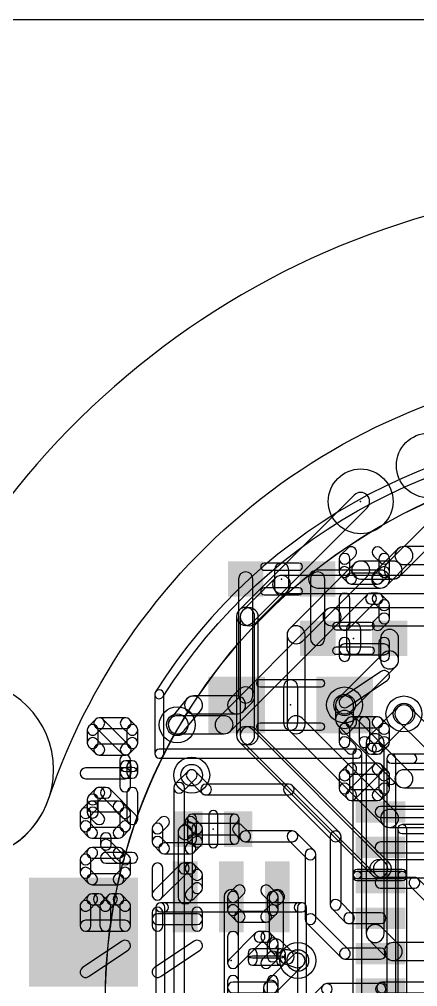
# Model space of a CAD drawing. Extents: x 0 to 2.5, y 0 to 3.1.
# Drawn here: x 1.481 to 1.702, y 2.562 to 3.1 of the extents above; entities that cross this region are included whole.
import ezdxf

# ---------------------------------------------------------------- set-up
doc = ezdxf.new("R2010")
doc.units = 0
for name, color, linetype in [('1', 22, 'CONTINUOUS'), ('15', 6, 'CONTINUOUS'), ('16', 175, 'CONTINUOUS'), ('17', 82, 'CONTINUOUS'), ('18', 82, 'CONTINUOUS'), ('19', 53, 'CONTINUOUS'), ('2', 4, 'CONTINUOUS'), ('20', 7, 'CONTINUOUS'), ('21', 253, 'CONTINUOUS'), ('22', 253, 'CONTINUOUS'), ('23', 7, 'CONTINUOUS'), ('31', 253, 'CONTINUOUS'), ('46', 140, 'CONTINUOUS'), ('51', 253, 'CONTINUOUS')]:
    doc.layers.add(name, color=color, linetype=linetype)

# ---------------------------------------------------------------- blocks, each defined once
blk = doc.blocks.new('RECT')
blk.add_solid([(-0.5, -0.5), (0.5, -0.5), (-0.5, 0.5), (0.5, 0.5)])
blk = doc.blocks.new('ROUNDP')
blk.add_circle((0, 0), 0.5)
blk = doc.blocks.new('ROUNDV')
blk.add_circle((0, 0), 0.5)

msp = doc.modelspace()

# ---------------------------------------------------------------- linework, layer by layer
at = {"layer": '1'}
for points in [[(1.832973, 2.866793, 1), (1.833169, 2.871789, 0.267949), (1.556626, 2.726295, 1), (1.560854, 2.723627, -0.267949)], [(1.685276, 2.785464), (1.698276, 2.798464, 1), (1.691205, 2.805536), (1.678205, 2.792536, 1)], [(1.69474, 2.797), (1.723961, 2.797, 1), (1.723961, 2.807), (1.69474, 2.807, 1)], [(1.60274, 2.789), (1.60274, 2.724, 1), (1.61074, 2.724), (1.61074, 2.789, 1)], [(1.64674, 2.784), (1.68174, 2.784, 1), (1.68174, 2.794), (1.64674, 2.794, 1)], [(1.64274, 2.789), (1.64274, 2.756, 1), (1.65074, 2.756), (1.65074, 2.789, 1)], [(1.68174, 2.756), (1.68174, 2.744, 1), (1.69174, 2.744), (1.69174, 2.756, 1)], [(1.683205, 2.747536), (1.658205, 2.722536, 1), (1.665276, 2.715464), (1.690276, 2.740464, 1)], [(1.55624, 2.724961), (1.55624, 2.692, 1), (1.56124, 2.692), (1.56124, 2.724961, 1)], [(1.603205, 2.727536), (1.598205, 2.722536, 1), (1.605276, 2.715464), (1.610276, 2.720464, 1)], [(1.57387, 2.722166), (1.56487, 2.711166, 1), (1.57261, 2.704834), (1.58161, 2.715834, 1)], [(1.60174, 2.724), (1.57774, 2.724, 1), (1.57774, 2.714), (1.60174, 2.714, 1)], [(1.55874, 2.6895), (1.66874, 2.6895, 1), (1.66874, 2.6945), (1.55874, 2.6945, 1)], [(1.66624, 2.692), (1.66624, 2.523, 1), (1.67124, 2.523), (1.67124, 2.692, 1)], [(1.586861, 2.674121), (1.578861, 2.682121, 1), (1.574619, 2.677879), (1.582619, 2.669879, 1)], [(1.63074, 2.675), (1.58474, 2.675, 1), (1.58474, 2.669), (1.63074, 2.669, 1)], [(1.658861, 2.648121), (1.632861, 2.674121, 1), (1.628619, 2.669879), (1.654619, 2.643879, 1)], [(1.68174, 2.656567), (1.718307, 2.656567, 1), (1.718307, 2.662567), (1.68174, 2.662567, 1)], [(1.575978, 2.645361), (1.577789, 2.647172, 1), (1.572132, 2.652828), (1.570321, 2.651017, 1)], [(1.57715, 2.612433), (1.57715, 2.648189, 1), (1.56915, 2.648189), (1.56915, 2.612433, 1)], [(1.608641, 2.648121), (1.604641, 2.652121, 1), (1.600398, 2.647879), (1.604398, 2.643879, 1)], [(1.63274, 2.649), (1.60652, 2.649, 1), (1.60652, 2.643), (1.63274, 2.643, 1)], [(1.644861, 2.638121), (1.634861, 2.648121, 1), (1.630619, 2.643879), (1.640619, 2.633879, 1)], [(1.65974, 2.608), (1.65974, 2.646, 1), (1.65374, 2.646), (1.65374, 2.608, 1)], [(1.68174, 2.636882), (1.710858, 2.636882, 1), (1.710858, 2.642882), (1.68174, 2.642882, 1)], [(1.64574, 2.6), (1.64574, 2.636, 1), (1.63974, 2.636), (1.63974, 2.6, 1)], [(1.68174, 2.617197), (1.700543, 2.617197, 1), (1.700543, 2.623197), (1.68174, 2.623197, 1)], [(1.698422, 2.618076), (1.716619, 2.599879, 1), (1.720861, 2.604121), (1.702665, 2.622318, 1)], [(1.60274, 2.541567), (1.60274, 2.612433, 1), (1.59474, 2.612433), (1.59474, 2.541567, 1)], [(1.626569, 2.609014), (1.627159, 2.609605, 1), (1.621502, 2.615261), (1.620912, 2.614671, 1)], [(1.62774, 2.585), (1.62774, 2.611843, 1), (1.61974, 2.611843), (1.61974, 2.585, 1)], [(1.66635, 2.602633), (1.658861, 2.610121, 1), (1.654619, 2.605879), (1.662107, 2.59839, 1)], [(1.664035, 2.582948), (1.644861, 2.602121, 1), (1.640619, 2.597879), (1.659792, 2.578705, 1)], [(1.68174, 2.603512), (1.664228, 2.603512, 1), (1.664228, 2.597512), (1.68174, 2.597512, 1)], [(1.632569, 2.581828), (1.626569, 2.587828, 1), (1.620912, 2.582172), (1.626912, 2.576172, 1)], [(1.637005, 2.580795), (1.631005, 2.582795, 1), (1.628475, 2.575205), (1.634475, 2.573205, 1)], [(1.68174, 2.583827), (1.661913, 2.583827, 1), (1.661913, 2.577827), (1.68174, 2.577827, 1)], [(1.649761, 2.563263), (1.636619, 2.550121, 1), (1.640861, 2.545879), (1.654003, 2.55902, 1)], [(1.68174, 2.564142), (1.651882, 2.564142, 1), (1.651882, 2.558142), (1.68174, 2.558142, 1)], [(1.683685, 2.559197), (1.684543, 2.560055, 1), (1.680654, 2.563945), (1.679796, 2.563086, 1)], [(1.682598, 2.559), (1.73074, 2.559, 1), (1.73074, 2.565), (1.682598, 2.565, 1)]]:
    msp.add_lwpolyline(points, format="xyb", close=True, dxfattribs=at)
at = {"layer": '15'}
for points in [[(1.610276, 2.764669), (1.674205, 2.828598, 1), (1.667134, 2.835669), (1.603205, 2.77174, 1)], [(1.692276, 2.790464), (1.712079, 2.810268, 1), (1.705008, 2.817339), (1.685205, 2.797536, 1)], [(1.638276, 2.754464), (1.674276, 2.790464, 1), (1.667205, 2.797536), (1.631205, 2.761536, 1)], [(1.67074, 2.789), (1.68874, 2.789, 1), (1.68874, 2.799), (1.67074, 2.799, 1)], [(1.60174, 2.768205), (1.60174, 2.702, 1), (1.61174, 2.702), (1.61174, 2.768205, 1)], [(1.63974, 2.708), (1.63974, 2.758, 1), (1.62974, 2.758), (1.62974, 2.708, 1)], [(1.66674, 2.711), (1.66674, 2.719, 1), (1.65674, 2.719), (1.65674, 2.711, 1)], [(1.698276, 2.681536), (1.665276, 2.714536, 1), (1.658205, 2.707464), (1.691205, 2.674464, 1)], [(1.712276, 2.703536), (1.698276, 2.717536, 1), (1.691205, 2.710464), (1.705205, 2.696464, 1)], [(1.690276, 2.659536), (1.638276, 2.711536, 1), (1.631205, 2.704464), (1.683205, 2.652464, 1)], [(1.684276, 2.631536), (1.610276, 2.705536, 1), (1.603205, 2.698464), (1.677205, 2.624464, 1)], [(1.73874, 2.683), (1.69474, 2.683, 1), (1.69474, 2.673), (1.73874, 2.673, 1)], [(1.72274, 2.661), (1.68674, 2.661, 1), (1.68674, 2.651), (1.72274, 2.651, 1)], [(1.72274, 2.633), (1.68074, 2.633, 1), (1.68074, 2.623), (1.72274, 2.623, 1)]]:
    msp.add_lwpolyline(points, format="xyb", close=True, dxfattribs=at)
at = {"layer": '16'}
for points in [[(1.832973, 2.866793, 1), (1.833169, 2.871789, 0.267949), (1.556626, 2.726295, 1), (1.560854, 2.723627, -0.267949)], [(1.612276, 2.764464), (1.630276, 2.782464, 1), (1.623205, 2.789536), (1.605205, 2.771536, 1)], [(1.78474, 2.791), (1.62674, 2.791, 1), (1.62674, 2.781), (1.78474, 2.781, 1)], [(1.61374, 2.702), (1.61374, 2.768, 1), (1.60374, 2.768), (1.60374, 2.702, 1)], [(1.55624, 2.724961), (1.55624, 2.692, 1), (1.56124, 2.692), (1.56124, 2.724961, 1)], [(1.605205, 2.698464), (1.679205, 2.624464, 1), (1.686276, 2.631536), (1.612276, 2.705536, 1)], [(1.55874, 2.6895), (1.66874, 2.6895, 1), (1.66874, 2.6945), (1.55874, 2.6945, 1)], [(1.66624, 2.692), (1.66624, 2.625, 1), (1.67124, 2.625), (1.67124, 2.692, 1)], [(1.571861, 2.670879), (1.578861, 2.677879, 1), (1.574619, 2.682121), (1.567619, 2.675121, 1)], [(1.56674, 2.673), (1.56674, 2.47722, 1), (1.57274, 2.47722), (1.57274, 2.673, 1)], [(1.69624, 2.625), (1.69624, 2.65, 1), (1.69124, 2.65), (1.69124, 2.625, 1)], [(1.69374, 2.6475), (2.00874, 2.6475, 1), (2.00874, 2.6525), (1.69374, 2.6525, 1)], [(1.68274, 2.623), (1.72274, 2.623, 1), (1.72274, 2.633), (1.68274, 2.633, 1)], [(1.66874, 2.6225), (1.69374, 2.6225, 1), (1.69374, 2.6275), (1.66874, 2.6275, 1)], [(1.69374, 2.6265), (1.66874, 2.6265, 1), (1.66874, 2.6215), (1.69374, 2.6215, 1)], [(1.66624, 2.624), (1.66624, 2.435, 1), (1.67124, 2.435), (1.67124, 2.624, 1)], [(1.69624, 2.45), (1.69624, 2.624, 1), (1.69124, 2.624), (1.69124, 2.45, 1)], [(1.623569, 2.559172), (1.638569, 2.574172, 1), (1.632912, 2.579828), (1.617912, 2.564828, 1)], [(1.62474, 2.496), (1.62474, 2.562, 1), (1.61674, 2.562), (1.61674, 2.496, 1)]]:
    msp.add_lwpolyline(points, format="xyb", close=True, dxfattribs=at)
at = {"layer": '19'}
for radius in [0.304381, 0.304281]:
    msp.add_circle((1.833071, 2.554331), radius, dxfattribs=at)
at = {"layer": '2'}
for points in [[(1.598276, 2.704464), (1.658276, 2.764464, 1), (1.651205, 2.771536), (1.591205, 2.711536, 1)], [(1.65474, 2.763), (1.77674, 2.763, 1), (1.77674, 2.773), (1.65474, 2.773, 1)], [(1.682276, 2.694464), (1.698276, 2.710464, 1), (1.691205, 2.717536), (1.675205, 2.701536, 1)], [(1.56874, 2.703), (1.59474, 2.703, 1), (1.59474, 2.713), (1.56874, 2.713, 1)], [(1.68374, 2.592), (1.68374, 2.698, 1), (1.67374, 2.698), (1.67374, 2.592, 1)], [(1.692276, 2.585536), (1.682276, 2.595536, 1), (1.675205, 2.588464), (1.685205, 2.578464, 1)], [(1.72074, 2.587), (1.68874, 2.587, 1), (1.68874, 2.577), (1.72074, 2.577, 1)]]:
    msp.add_lwpolyline(points, format="xyb", close=True, dxfattribs=at)
at = {"layer": '20'}
msp.add_line((1.2, 3.1), (2.5, 3.1), dxfattribs=at)
at = {"layer": '21'}
for points in [[(1.63074, 2.784), (1.63074, 2.794, 1), (1.62274, 2.794), (1.62274, 2.784, 1)], [(1.66274, 2.761), (1.66274, 2.751, 1), (1.67074, 2.751), (1.67074, 2.761, 1)], [(1.62774, 2.729), (1.62774, 2.709, 1), (1.63574, 2.709), (1.63574, 2.729, 1)], [(1.523843, 2.703076), (1.527513, 2.706746, 1), (1.52327, 2.710988), (1.5196, 2.707319, 1)], [(1.525391, 2.705867), (1.54007, 2.705867, 1), (1.54007, 2.711867), (1.525391, 2.711867, 1)], [(1.542192, 2.696309), (1.527513, 2.710988, 1), (1.52327, 2.706746), (1.537949, 2.692067, 1)], [(1.537949, 2.706746), (1.541619, 2.703076, 1), (1.545861, 2.707319), (1.542192, 2.710988, 1)], [(1.524721, 2.697858), (1.524721, 2.705197, 1), (1.518721, 2.705197), (1.518721, 2.697858, 1)], [(1.54074, 2.705197), (1.54074, 2.697858, 1), (1.54674, 2.697858), (1.54674, 2.705197, 1)], [(1.527513, 2.696309), (1.523843, 2.699979, 1), (1.5196, 2.695736), (1.52327, 2.692067, 1)], [(1.541619, 2.699979), (1.537949, 2.696309, 1), (1.542192, 2.692067), (1.545861, 2.695736, 1)], [(1.54007, 2.697188), (1.525391, 2.697188, 1), (1.525391, 2.691188), (1.54007, 2.691188, 1)], [(1.54307, 2.681297), (1.54307, 2.684967, 1), (1.53707, 2.684967), (1.53707, 2.681297, 1)], [(1.54007, 2.681967), (1.54374, 2.681967, 1), (1.54374, 2.687967), (1.54007, 2.687967, 1)], [(1.54074, 2.684967), (1.54074, 2.681297, 1), (1.54674, 2.681297), (1.54674, 2.684967, 1)], [(1.687646, 2.686594), (1.699457, 2.686594, 1), (1.699457, 2.691594), (1.687646, 2.691594, 1)], [(1.685146, 2.689094), (1.685146, 2.677283, 1), (1.690146, 2.677283), (1.690146, 2.689094, 1)], [(1.54374, 2.684297), (1.54007, 2.684297, 1), (1.54007, 2.678297), (1.54374, 2.678297, 1)], [(1.52327, 2.672315), (1.5196, 2.668646, 1), (1.523843, 2.664403), (1.527513, 2.668073, 1)], [(1.529061, 2.673194), (1.525391, 2.673194, 1), (1.525391, 2.667194), (1.529061, 2.667194, 1)], [(1.545861, 2.657636), (1.531182, 2.672315, 1), (1.52694, 2.668073), (1.541619, 2.653394, 1)], [(1.54074, 2.670194), (1.54074, 2.655515, 1), (1.54674, 2.655515), (1.54674, 2.670194, 1)], [(1.518721, 2.666524), (1.518721, 2.659185, 1), (1.524721, 2.659185), (1.524721, 2.666524, 1)], [(1.5196, 2.657063), (1.52327, 2.653394, 1), (1.527513, 2.657636), (1.523843, 2.661306, 1)], [(1.59124, 2.642126), (1.59124, 2.657874, 1), (1.58624, 2.657874), (1.58624, 2.642126, 1)], [(1.532061, 2.641369), (1.532061, 2.645039, 1), (1.526061, 2.645039), (1.526061, 2.641369, 1)], [(1.538522, 2.636151), (1.531182, 2.643491, 1), (1.52694, 2.639248), (1.534279, 2.631909, 1)], [(1.54374, 2.63703), (1.529061, 2.63703, 1), (1.529061, 2.63103), (1.54374, 2.63103, 1)], [(1.55937, 2.604028), (1.561339, 2.604028, 1), (1.561339, 2.609028), (1.55937, 2.609028, 1)], [(1.55687, 2.606528), (1.55687, 2.547472, 1), (1.56187, 2.547472), (1.56187, 2.606528, 1)], [(1.636142, 2.604028), (1.63811, 2.604028, 1), (1.63811, 2.609028), (1.636142, 2.609028, 1)], [(1.63561, 2.606528), (1.63561, 2.547472, 1), (1.64061, 2.547472), (1.64061, 2.606528, 1)], [(1.626299, 2.583437), (1.610551, 2.583437, 1), (1.610551, 2.578437), (1.626299, 2.578437, 1)], [(1.608051, 2.580937), (1.608051, 2.577, 1), (1.613051, 2.577), (1.613051, 2.580937, 1)], [(1.628799, 2.577), (1.628799, 2.580937, 1), (1.623799, 2.580937), (1.623799, 2.577, 1)], [(1.610551, 2.5745), (1.626299, 2.5745, 1), (1.626299, 2.5795), (1.610551, 2.5795, 1)]]:
    msp.add_lwpolyline(points, format="xyb", close=True, dxfattribs=at)
at = {"layer": '22'}
for points in [[(1.663861, 2.798106), (1.667531, 2.801776, 1), (1.663289, 2.806018), (1.659619, 2.802348, 1)], [(1.677968, 2.801776), (1.681638, 2.798106, 1), (1.68588, 2.802348), (1.68221, 2.806018, 1)], [(1.66474, 2.792888), (1.66474, 2.800227, 1), (1.65874, 2.800227), (1.65874, 2.792888, 1)], [(1.680759, 2.800227), (1.680759, 2.792888, 1), (1.686759, 2.792888), (1.686759, 2.800227, 1)], [(1.667531, 2.791339), (1.663861, 2.795009, 1), (1.659619, 2.790766), (1.663289, 2.787096, 1)], [(1.681638, 2.795009), (1.677968, 2.791339, 1), (1.68221, 2.787096), (1.68588, 2.790766, 1)], [(1.680089, 2.792218), (1.66541, 2.792218, 1), (1.66541, 2.786218), (1.680089, 2.786218, 1)], [(1.65874, 2.778115), (1.65874, 2.763436, 1), (1.66474, 2.763436), (1.66474, 2.778115, 1)], [(1.663861, 2.761314), (1.678541, 2.775994, 1), (1.674298, 2.780236), (1.659619, 2.765557, 1)], [(1.676419, 2.775115), (1.680089, 2.775115, 1), (1.680089, 2.781115), (1.676419, 2.781115, 1)], [(1.677968, 2.775994), (1.681638, 2.772324, 1), (1.68588, 2.776566), (1.68221, 2.780236, 1)], [(1.680759, 2.774445), (1.680759, 2.767106, 1), (1.686759, 2.767106), (1.686759, 2.774445, 1)], [(1.681638, 2.769227), (1.677968, 2.765557, 1), (1.68221, 2.761314), (1.68588, 2.764984, 1)], [(1.66474, 2.746248), (1.66474, 2.753587, 1), (1.65874, 2.753587), (1.65874, 2.746248, 1)], [(1.66174, 2.746918), (1.683759, 2.746918, 1), (1.683759, 2.752918), (1.66174, 2.752918, 1)], [(1.686759, 2.746248), (1.686759, 2.753587, 1), (1.680759, 2.753587), (1.680759, 2.746248, 1)], [(1.663404, 2.71797), (1.685423, 2.732649, 1), (1.682095, 2.737641), (1.660076, 2.722962, 1)], [(1.663861, 2.703572), (1.667531, 2.707242, 1), (1.663289, 2.711484), (1.659619, 2.707814, 1)], [(1.66541, 2.706363), (1.680089, 2.706363, 1), (1.680089, 2.712363), (1.66541, 2.712363, 1)], [(1.67575, 2.698354), (1.67575, 2.709363, 1), (1.66975, 2.709363), (1.66975, 2.698354, 1)], [(1.677968, 2.707242), (1.681638, 2.703572, 1), (1.68588, 2.707814), (1.68221, 2.711484, 1)], [(1.66474, 2.698354), (1.66474, 2.705693, 1), (1.65874, 2.705693), (1.65874, 2.698354, 1)], [(1.680759, 2.705693), (1.680759, 2.698354, 1), (1.686759, 2.698354), (1.686759, 2.705693, 1)], [(1.667531, 2.696805), (1.663861, 2.700475, 1), (1.659619, 2.696232), (1.663289, 2.692562, 1)], [(1.678541, 2.696805), (1.674871, 2.700475, 1), (1.670628, 2.696232), (1.674298, 2.692562, 1)], [(1.681638, 2.700475), (1.677968, 2.696805, 1), (1.68221, 2.692562), (1.68588, 2.696232, 1)], [(1.680089, 2.697684), (1.676419, 2.697684, 1), (1.676419, 2.691684), (1.680089, 2.691684, 1)], [(1.542759, 2.673692), (1.542759, 2.688371, 1), (1.536759, 2.688371), (1.536759, 2.673692, 1)], [(1.51774, 2.678031), (1.539759, 2.678031, 1), (1.539759, 2.684031), (1.51774, 2.684031, 1)], [(1.663289, 2.685702), (1.659619, 2.682032, 1), (1.663861, 2.67779), (1.667531, 2.68146, 1)], [(1.65874, 2.679911), (1.65874, 2.672572, 1), (1.66474, 2.672572), (1.66474, 2.679911, 1)], [(1.680089, 2.686581), (1.66541, 2.686581, 1), (1.66541, 2.680581), (1.680089, 2.680581, 1)], [(1.667531, 2.666781), (1.68221, 2.68146, 1), (1.677968, 2.685702), (1.663289, 2.671023, 1)], [(1.68588, 2.682032), (1.68221, 2.685702, 1), (1.677968, 2.68146), (1.681638, 2.67779, 1)], [(1.686759, 2.672572), (1.686759, 2.679911, 1), (1.680759, 2.679911), (1.680759, 2.672572, 1)], [(1.659619, 2.67045), (1.663289, 2.666781, 1), (1.667531, 2.671023), (1.663861, 2.674693, 1)], [(1.66541, 2.665902), (1.680089, 2.665902, 1), (1.680089, 2.671902), (1.66541, 2.671902, 1)], [(1.68221, 2.666781), (1.68588, 2.67045, 1), (1.681638, 2.674693), (1.677968, 2.671023, 1)], [(1.519861, 2.656798), (1.523531, 2.660468, 1), (1.519289, 2.66471), (1.515619, 2.661041, 1)], [(1.52074, 2.65158), (1.52074, 2.658919, 1), (1.51474, 2.658919), (1.51474, 2.65158, 1)], [(1.52141, 2.659589), (1.536089, 2.659589, 1), (1.536089, 2.665589), (1.52141, 2.665589, 1)], [(1.533968, 2.660468), (1.537638, 2.656798, 1), (1.54188, 2.661041), (1.53821, 2.66471, 1)], [(1.536759, 2.658919), (1.536759, 2.65158, 1), (1.542759, 2.65158), (1.542759, 2.658919, 1)], [(1.559861, 2.648204), (1.563531, 2.651874, 1), (1.559289, 2.656116), (1.555619, 2.652447, 1)], [(1.573968, 2.651874), (1.577638, 2.648204, 1), (1.58188, 2.652447), (1.57821, 2.656116, 1)], [(1.523531, 2.650031), (1.519861, 2.653701, 1), (1.515619, 2.649458), (1.519289, 2.645789, 1)], [(1.536089, 2.65091), (1.52141, 2.65091, 1), (1.52141, 2.64491), (1.536089, 2.64491, 1)], [(1.537638, 2.653701), (1.533968, 2.650031, 1), (1.53821, 2.645789), (1.54188, 2.649458, 1)], [(1.56074, 2.642986), (1.56074, 2.650325, 1), (1.55474, 2.650325), (1.55474, 2.642986, 1)], [(1.576759, 2.650325), (1.576759, 2.642986, 1), (1.582759, 2.642986), (1.582759, 2.650325, 1)], [(1.563531, 2.641437), (1.559861, 2.645107, 1), (1.555619, 2.640864), (1.559289, 2.637195, 1)], [(1.577638, 2.645107), (1.573968, 2.641437, 1), (1.57821, 2.637195), (1.58188, 2.640864, 1)], [(1.519861, 2.631016), (1.523531, 2.634686, 1), (1.519289, 2.638928), (1.515619, 2.635259, 1)], [(1.52141, 2.633807), (1.536089, 2.633807, 1), (1.536089, 2.639807), (1.52141, 2.639807, 1)], [(1.533968, 2.634686), (1.537638, 2.631016, 1), (1.54188, 2.635259), (1.53821, 2.638928, 1)], [(1.576089, 2.642316), (1.56141, 2.642316, 1), (1.56141, 2.636316), (1.576089, 2.636316, 1)], [(1.52074, 2.625798), (1.52074, 2.633137, 1), (1.51474, 2.633137), (1.51474, 2.625798, 1)], [(1.536759, 2.633137), (1.536759, 2.625798, 1), (1.542759, 2.625798), (1.542759, 2.633137, 1)], [(1.523531, 2.624249), (1.519861, 2.627919, 1), (1.515619, 2.623676), (1.519289, 2.620007, 1)], [(1.537638, 2.627919), (1.533968, 2.624249, 1), (1.53821, 2.620007), (1.54188, 2.623676, 1)], [(1.55474, 2.628213), (1.55474, 2.613534, 1), (1.56074, 2.613534), (1.56074, 2.628213, 1)], [(1.559861, 2.611413), (1.574541, 2.626092, 1), (1.570298, 2.630334), (1.555619, 2.615655, 1)], [(1.572419, 2.625213), (1.576089, 2.625213, 1), (1.576089, 2.631213), (1.572419, 2.631213, 1)], [(1.573968, 2.626092), (1.577638, 2.622422, 1), (1.58188, 2.626665), (1.57821, 2.630334, 1)], [(1.536089, 2.625128), (1.52141, 2.625128, 1), (1.52141, 2.619128), (1.536089, 2.619128, 1)], [(1.576759, 2.624543), (1.576759, 2.617204, 1), (1.582759, 2.617204), (1.582759, 2.624543, 1)], [(1.577638, 2.619325), (1.573968, 2.615655, 1), (1.57821, 2.611413), (1.58188, 2.615082, 1)], [(1.601861, 2.610204), (1.605531, 2.613874, 1), (1.601289, 2.618116), (1.597619, 2.614447, 1)], [(1.615968, 2.613874), (1.619638, 2.610204, 1), (1.62388, 2.614447), (1.62021, 2.618116, 1)], [(1.519289, 2.613146), (1.515619, 2.609477, 1), (1.519861, 2.605234), (1.523531, 2.608904, 1)], [(1.52508, 2.614025), (1.52141, 2.614025, 1), (1.52141, 2.608025), (1.52508, 2.608025, 1)], [(1.530871, 2.609477), (1.527201, 2.613146, 1), (1.522958, 2.608904), (1.526628, 2.605234, 1)], [(1.530298, 2.613146), (1.526628, 2.609477, 1), (1.530871, 2.605234), (1.534541, 2.608904, 1)], [(1.536089, 2.614025), (1.532419, 2.614025, 1), (1.532419, 2.608025), (1.536089, 2.608025, 1)], [(1.54188, 2.609477), (1.53821, 2.613146, 1), (1.533968, 2.608904), (1.537638, 2.605234, 1)], [(1.60274, 2.604986), (1.60274, 2.612325, 1), (1.59674, 2.612325), (1.59674, 2.604986, 1)], [(1.618759, 2.612325), (1.618759, 2.604986, 1), (1.624759, 2.604986), (1.624759, 2.612325, 1)], [(1.51474, 2.607355), (1.51474, 2.596346, 1), (1.52074, 2.596346), (1.52074, 2.607355, 1)], [(1.53175, 2.596346), (1.53175, 2.607355, 1), (1.52575, 2.607355), (1.52575, 2.596346, 1)], [(1.542759, 2.596346), (1.542759, 2.607355, 1), (1.536759, 2.607355), (1.536759, 2.596346, 1)], [(1.605531, 2.603437), (1.601861, 2.607107, 1), (1.597619, 2.602864), (1.601289, 2.599195, 1)], [(1.619638, 2.607107), (1.615968, 2.603437, 1), (1.62021, 2.599195), (1.62388, 2.602864, 1)], [(1.56074, 2.596346), (1.56074, 2.603686, 1), (1.55474, 2.603686), (1.55474, 2.596346, 1)], [(1.55774, 2.597016), (1.579759, 2.597016, 1), (1.579759, 2.603016), (1.55774, 2.603016, 1)], [(1.582759, 2.596346), (1.582759, 2.603686, 1), (1.576759, 2.603686), (1.576759, 2.596346, 1)], [(1.618089, 2.604316), (1.60341, 2.604316, 1), (1.60341, 2.598316), (1.618089, 2.598316, 1)], [(1.51774, 2.593346), (1.539759, 2.593346, 1), (1.539759, 2.599346), (1.51774, 2.599346, 1)], [(1.59674, 2.590213), (1.59674, 2.575534, 1), (1.60274, 2.575534), (1.60274, 2.590213, 1)], [(1.601861, 2.573413), (1.616541, 2.588092, 1), (1.612298, 2.592334), (1.597619, 2.577655, 1)], [(1.614419, 2.587213), (1.618089, 2.587213, 1), (1.618089, 2.593213), (1.614419, 2.593213, 1)], [(1.615968, 2.588092), (1.619638, 2.584422, 1), (1.62388, 2.588665), (1.62021, 2.592334, 1)], [(1.519404, 2.568068), (1.541423, 2.582747, 1), (1.538095, 2.587739), (1.516076, 2.57306, 1)], [(1.559404, 2.568068), (1.581423, 2.582747, 1), (1.578095, 2.587739), (1.556076, 2.57306, 1)], [(1.618759, 2.586543), (1.618759, 2.579204, 1), (1.624759, 2.579204), (1.624759, 2.586543, 1)], [(1.619638, 2.581325), (1.615968, 2.577655, 1), (1.62021, 2.573413), (1.62388, 2.577082, 1)], [(1.60274, 2.558346), (1.60274, 2.565686, 1), (1.59674, 2.565686), (1.59674, 2.558346, 1)], [(1.59974, 2.559016), (1.621759, 2.559016, 1), (1.621759, 2.565016), (1.59974, 2.565016, 1)], [(1.624759, 2.558346), (1.624759, 2.565686, 1), (1.618759, 2.565686), (1.618759, 2.558346, 1)]]:
    msp.add_lwpolyline(points, format="xyb", close=True, dxfattribs=at)
at = {"layer": '23'}
for points in [[(1.690146, 2.492244), (1.690146, 2.689094, 1), (1.685146, 2.689094), (1.685146, 2.492244, 1)], [(1.687646, 2.686594), (1.884496, 2.686594, 1), (1.884496, 2.691594), (1.687646, 2.691594, 1)], [(1.579429, 2.644094), (1.579429, 2.655906, 1), (1.574429, 2.655906), (1.574429, 2.644094, 1)], [(1.576929, 2.653406), (1.600551, 2.653406, 1), (1.600551, 2.658406), (1.576929, 2.658406, 1)], [(1.598051, 2.655906), (1.598051, 2.644094, 1), (1.603051, 2.644094), (1.603051, 2.655906, 1)], [(1.600551, 2.646594), (1.576929, 2.646594, 1), (1.576929, 2.641594), (1.600551, 2.641594, 1)], [(1.56187, 2.547472), (1.56187, 2.606528, 1), (1.55687, 2.606528), (1.55687, 2.547472, 1)], [(1.55937, 2.604028), (1.63811, 2.604028, 1), (1.63811, 2.609028), (1.55937, 2.609028, 1)], [(1.63561, 2.606528), (1.63561, 2.547472, 1), (1.64061, 2.547472), (1.64061, 2.606528, 1)]]:
    msp.add_lwpolyline(points, format="xyb", close=True, dxfattribs=at)
for p in [(1.670669, 2.832134), (1.62674, 2.789), (1.66674, 2.756), (1.63174, 2.719), (1.58874, 2.65), (1.59874, 2.577)]:
    msp.add_point(p, dxfattribs=at)
at = {"layer": '46'}
for points in [[(1.833084, 2.908661, 1), (1.833057, 3.008661, 0.32219), (1.402598, 2.698978, 1), (1.497402, 2.667163, -0.32219)], [(1.35, 2.633071), (1.45, 2.633071, 1), (1.45, 2.733071), (1.35, 2.733071, 1)]]:
    msp.add_lwpolyline(points, format="xyb", close=True, dxfattribs=at)
at = {"layer": '51'}
for points in [[(1.617094, 2.79385), (1.636386, 2.79385, 1), (1.636386, 2.79785), (1.617094, 2.79785, 1)], [(1.636386, 2.78415), (1.617094, 2.78415, 1), (1.617094, 2.78015), (1.636386, 2.78015, 1)], [(1.657094, 2.76085), (1.676386, 2.76085, 1), (1.676386, 2.76485), (1.657094, 2.76485, 1)], [(1.676386, 2.75115), (1.657094, 2.75115, 1), (1.657094, 2.74715), (1.676386, 2.74715, 1)], [(1.648748, 2.733047), (1.614732, 2.733047, 1), (1.614732, 2.729047), (1.648748, 2.729047, 1)], [(1.614732, 2.704953), (1.648748, 2.704953, 1), (1.648748, 2.708953), (1.614732, 2.708953, 1)]]:
    msp.add_lwpolyline(points, format="xyb", close=True, dxfattribs=at)

# ---------------------------------------------------------------- block references
at = {"layer": '1'}
for p, xscale, yscale, rotation in [((1.60674, 2.789), 0.019685, 0.019685, 180), ((1.64674, 2.789), 0.019685, 0.019685, 180), ((1.68174, 2.659567), 0.011811, 0.027559, 90), ((1.574961, 2.65), 0.015748, 0.019685, 180), ((1.60252, 2.65), 0.015748, 0.019685, 180), ((1.68174, 2.639882), 0.011811, 0.027559, 90), ((1.57315, 2.612433), 0.03937, 0.01378, 90), ((1.59874, 2.612433), 0.03937, 0.01378, 90), ((1.624331, 2.612433), 0.03937, 0.01378, 90), ((1.516634, 2.592815), 0.06063, 0.06063, 180), ((1.68174, 2.620197), 0.011811, 0.027559, 90), ((1.68174, 2.600512), 0.011811, 0.027559, 90), ((1.68174, 2.580827), 0.011811, 0.027559, 90), ((1.68174, 2.561142), 0.011811, 0.027559, 90)]:
    msp.add_blockref('RECT', p, dxfattribs=dict(at, xscale=xscale, yscale=yscale, rotation=rotation))
for p, xscale, yscale in [((1.64674, 2.756), 0.019685, 0.019685), ((1.68674, 2.756), 0.019685, 0.019685), ((1.60174, 2.719), 0.031496, 0.031496), ((1.66174, 2.719), 0.031496, 0.031496)]:
    msp.add_blockref('RECT', p, dxfattribs=dict(at, xscale=xscale, yscale=yscale))
at = {"layer": '17', "xscale": 0.036, "yscale": 0.036}
for p in [(1.708543, 2.852087), (1.708543, 2.852087), (1.708543, 2.852087), (1.708543, 2.852087), (1.670669, 2.832134), (1.670669, 2.832134), (1.670669, 2.832134), (1.670669, 2.832134)]:
    msp.add_blockref('ROUNDP', p, dxfattribs=at)
at = {"layer": '18'}
for p, xscale, yscale in [((1.66174, 2.719), 0.02, 0.02), ((1.66174, 2.719), 0.02, 0.02), ((1.66174, 2.719), 0.012, 0.012), ((1.66174, 2.719), 0.012, 0.012), ((1.69474, 2.714), 0.02, 0.02), ((1.69474, 2.714), 0.02, 0.02), ((1.69474, 2.714), 0.012, 0.012), ((1.69474, 2.714), 0.012, 0.012), ((1.56874, 2.708), 0.02, 0.02), ((1.56874, 2.708), 0.02, 0.02), ((1.56874, 2.708), 0.012, 0.012), ((1.56874, 2.708), 0.012, 0.012), ((1.57674, 2.68), 0.02, 0.02), ((1.57674, 2.68), 0.02, 0.02), ((1.57674, 2.68), 0.012, 0.012), ((1.57674, 2.68), 0.012, 0.012), ((1.63574, 2.577), 0.02, 0.02), ((1.63574, 2.577), 0.02, 0.02), ((1.63574, 2.577), 0.012, 0.012), ((1.63574, 2.577), 0.012, 0.012)]:
    msp.add_blockref('ROUNDV', p, dxfattribs=dict(at, xscale=xscale, yscale=yscale))
at = {"layer": '31'}
for p, xscale, yscale, rotation in [((1.60674, 2.789), 0.017685, 0.017685, 180), ((1.64674, 2.789), 0.017685, 0.017685, 180), ((1.68174, 2.659567), 0.009811, 0.025559, 90), ((1.574961, 2.65), 0.013748, 0.017685, 180), ((1.60252, 2.65), 0.013748, 0.017685, 180), ((1.68174, 2.639882), 0.009811, 0.025559, 90), ((1.57315, 2.612433), 0.03737, 0.01178, 90), ((1.59874, 2.612433), 0.03737, 0.01178, 90), ((1.624331, 2.612433), 0.03737, 0.01178, 90), ((1.68174, 2.620197), 0.009811, 0.025559, 90), ((1.516634, 2.592815), 0.05863, 0.05863, 180), ((1.68174, 2.600512), 0.009811, 0.025559, 90), ((1.68174, 2.580827), 0.009811, 0.025559, 90), ((1.68174, 2.561142), 0.009811, 0.025559, 90)]:
    msp.add_blockref('RECT', p, dxfattribs=dict(at, xscale=xscale, yscale=yscale, rotation=rotation))
for p, xscale, yscale in [((1.64674, 2.756), 0.017685, 0.017685), ((1.68674, 2.756), 0.017685, 0.017685), ((1.60174, 2.719), 0.029496, 0.029496), ((1.66174, 2.719), 0.029496, 0.029496)]:
    msp.add_blockref('RECT', p, dxfattribs=dict(at, xscale=xscale, yscale=yscale))
at = {"layer": '51', "yscale": 0.019685, "rotation": 180}
for p, xscale in [((1.611803, 2.789), 0.009496), ((1.641583, 2.789), 0.009685)]:
    msp.add_blockref('RECT', p, dxfattribs=dict(at, xscale=xscale))
at = {"layer": '51'}
for p, xscale, yscale in [((1.651898, 2.756), 0.009685, 0.019685), ((1.681677, 2.756), 0.009496, 0.019685), ((1.607492, 2.719), 0.014496, 0.031496), ((1.655988, 2.719), 0.014496, 0.031496)]:
    msp.add_blockref('RECT', p, dxfattribs=dict(at, xscale=xscale, yscale=yscale))

doc.saveas('drawing.dxf')
